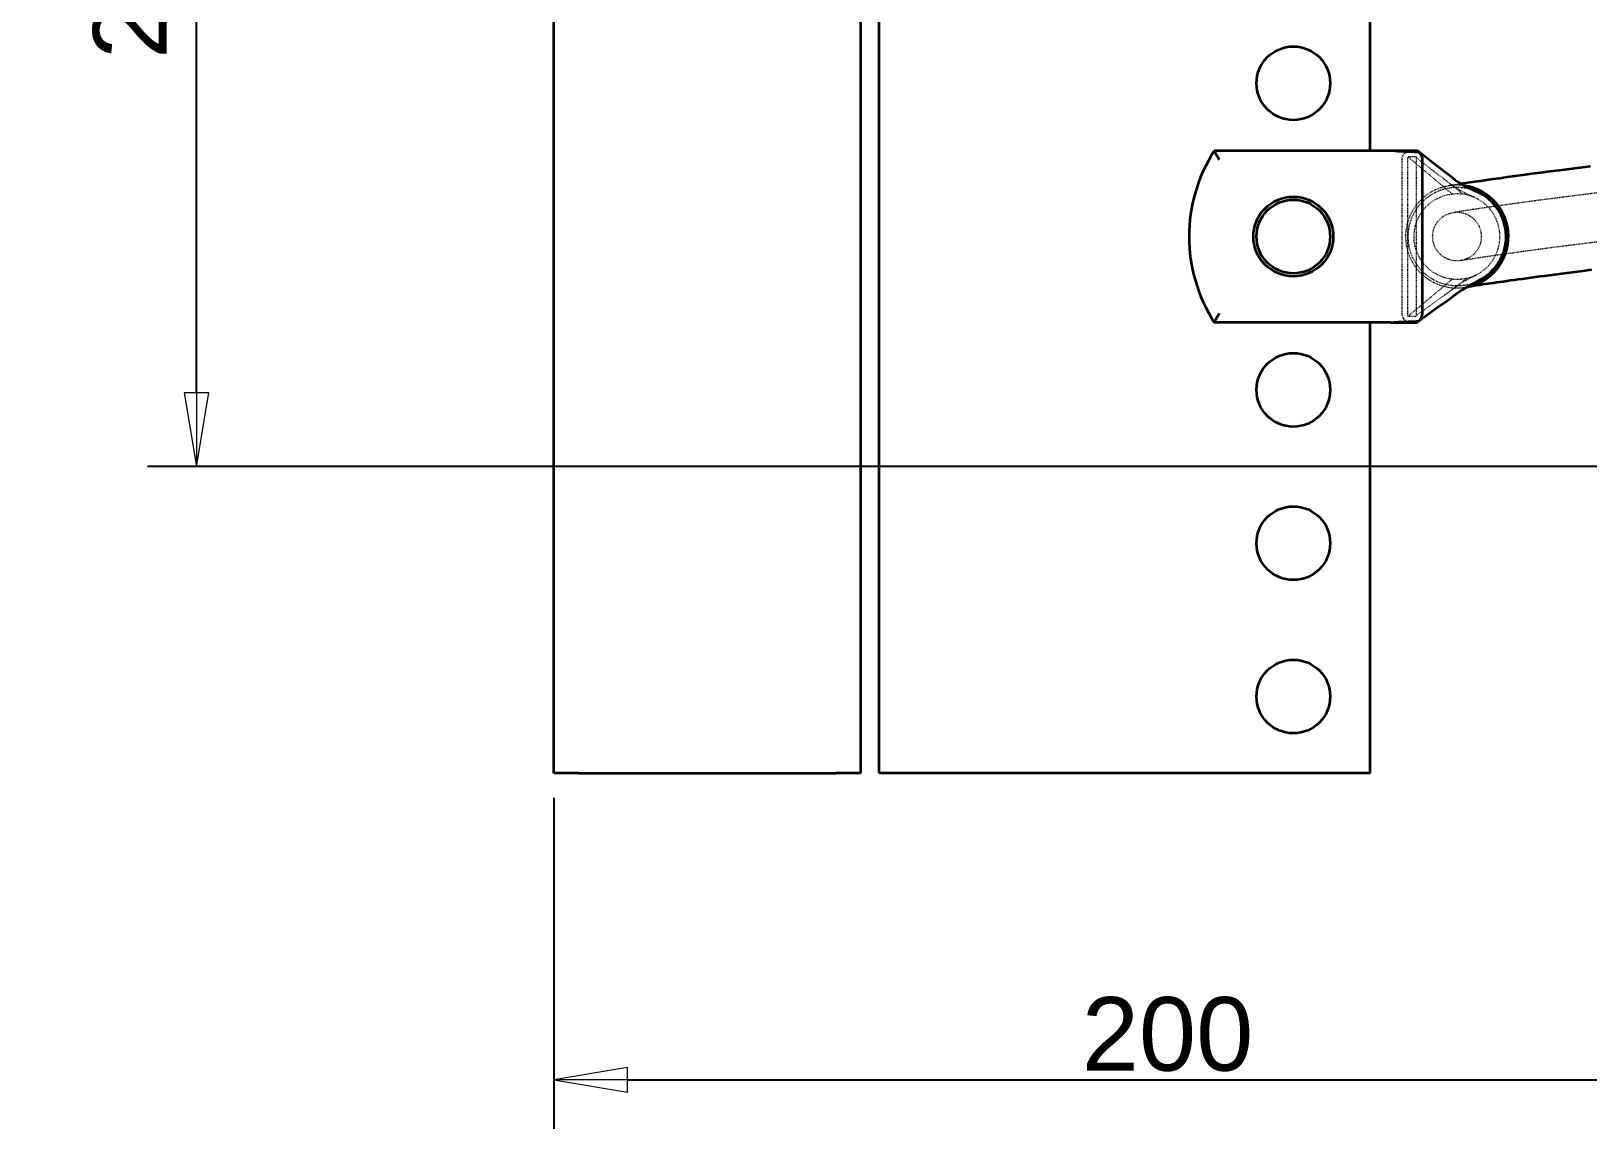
# Model space of a CAD drawing. Header units: millimetres. Extents: x -116965 to 323937, y 291661 to 566926.
# Drawn here: x -19892.5 to -19638.8, y 314997.2 to 315176.2 of the extents above; entities that cross this region are included whole.
import ezdxf

# ---------------------------------------------------------------- set-up
doc = ezdxf.new("R2010")
doc.units = ezdxf.units.MM
doc.header["$PDMODE"] = 35
doc.linetypes.add('DASHED', pattern=[0.75, 0.5, -0.25])
doc.layers.get('0').update_dxf_attribs({"lineweight": 18})
for name, color, linetype, lineweight in [('Dimensions(Schneider)', 7, 'Continuous', 18), ('Hidden Edges(Schneider)', 7, 'DASHED', 18), ('Visible Edges(Schneider)', 7, 'Continuous', 35)]:
    doc.layers.add(name, color=color, linetype=linetype, lineweight=lineweight)
doc.styles.add('schneder_1', font='micross.ttf')
doc.dimstyles.new('estilo_Schneider', dxfattribs={"dimscale": 4, "dimtxt": 3, "dimasz": 3, "dimexe": 2, "dimexo": 1, "dimgap": 0.3, "dimtad": 1, "dimtoh": 1, "dimrnd": 1e-08, "dimzin": 12, "dimtxsty": 'schneder_1', "dimblk": 'Filled-1', "dimcen": 0.09, "dimdle": 10, "dimclrd": 7, "dimclre": 7, "dimclrt": 7, "dimadec": 1, "dimazin": 3, "dimtfac": 0.5, "dimtdec": 3, "dimtmove": 0, "dimatfit": 3, "dimldrblk": 'Filled-1', "dimfxl": 1, "dimtolj": 1, "dimlwd": 25, "dimlwe": 25, "dimarcsym": 0})

# ---------------------------------------------------------------- blocks, each defined once
blk = doc.blocks.new('Filled-1')
at = {"color": 0}
for p, q in [((0, 0), (-1, 0.167)), ((-1, 0.167), (-1, -0.167)), ((-1, 0), (0, 0)), ((-1, -0.167), (0, 0))]:
    blk.add_line(p, q, dxfattribs=at)
at = {"color": 0, "flags": 128}
blk.add_lwpolyline([(-1, -0.167), (0, 0), (-1, 0.167), (-1, -0.167)], dxfattribs=at)
at = {"color": 0}
blk.add_solid([(-1, -0.167), (0, 0), (-1, 0.167), (-1, -0.167)], dxfattribs=at)
blk = doc.blocks.new('*D1984')
at = {"layer": 'Defpoints', "color": 0, "linetype": 'Continuous', "lineweight": -3, "transparency": 16777216}
for p in [(-19865.55, 315305.18), (-19602.8, 315305.18), (-19599.8, 315105.18)]:
    blk.add_point(p, dxfattribs=at)
at = {"layer": 'Dimensions(Schneider)', "color": 7, "linetype": 'Continuous', "lineweight": 25, "transparency": 16777216}
for p, q in [((-19606.8, 315305.18), (-19873.55, 315305.18)), ((-19865.55, 315117.18), (-19865.55, 315293.18)), ((-19603.8, 315105.18), (-19873.55, 315105.18))]:
    blk.add_line(p, q, dxfattribs=at)
at = {"layer": 'Dimensions(Schneider)', "color": 7, "linetype": 'Continuous', "lineweight": 25, "transparency": 16777216, "xscale": 12, "yscale": 12, "zscale": 12}
for p, rotation in [((-19865.55, 315305.18), 90), ((-19865.55, 315105.18), 270)]:
    blk.add_blockref('Filled-1', p, dxfattribs=dict(at, rotation=rotation))
at = {"layer": 'Dimensions(Schneider)', "color": 7, "linetype": 'Continuous', "lineweight": 25, "transparency": 16777216, "insert": (-19874.61, 315205.18), "char_height": 12, "attachment_point": 5, "rotation": 90, "style": 'schneder_1'}
blk.add_mtext('\\A1;200 (4M)', dxfattribs=at)
blk = doc.blocks.new('*D1985')
at = {"layer": 'Defpoints', "color": 0, "linetype": 'Continuous', "lineweight": -3, "transparency": 16777216}
for p in [(-19807.3, 315055.18), (-19607.3, 315055.18), (-19607.3, 315005.18)]:
    blk.add_point(p, dxfattribs=at)
at = {"layer": 'Dimensions(Schneider)', "color": 7, "linetype": 'Continuous', "lineweight": 25, "transparency": 16777216}
for p, q in [((-19807.3, 315051.18), (-19807.3, 314997.18)), ((-19607.3, 315051.18), (-19607.3, 314997.18)), ((-19795.3, 315005.18), (-19619.3, 315005.18))]:
    blk.add_line(p, q, dxfattribs=at)
at = {"layer": 'Dimensions(Schneider)', "color": 7, "linetype": 'Continuous', "lineweight": 25, "transparency": 16777216, "xscale": 12, "yscale": 12, "zscale": 12, "rotation": 180}
blk.add_blockref('Filled-1', (-19807.3, 315005.18), dxfattribs=at)
at = {"layer": 'Dimensions(Schneider)', "color": 7, "linetype": 'Continuous', "lineweight": 25, "transparency": 16777216, "xscale": 12, "yscale": 12, "zscale": 12}
blk.add_blockref('Filled-1', (-19607.3, 315005.18), dxfattribs=at)
at = {"layer": 'Dimensions(Schneider)', "color": 7, "linetype": 'Continuous', "lineweight": 25, "transparency": 16777216, "insert": (-19707.3, 315012.58), "char_height": 12, "attachment_point": 5, "style": 'schneder_1'}
blk.add_mtext('\\A1;200', dxfattribs=at)

msp = doc.modelspace()

# ---------------------------------------------------------------- linework, layer by layer
at = {"layer": 'Hidden Edges(Schneider)', "ltscale": 0.131234}
msp.add_line((-19669.130311, 315155.175478), (-19669.130311, 315130.175478), dxfattribs=at)
at = {"layer": 'Hidden Edges(Schneider)', "ltscale": 0.136498}
for p, q in [((-19668.130312, 315129.675478), (-19668.130312, 315155.675478)), ((-19666.730311, 315129.675478), (-19666.730311, 315155.675478))]:
    msp.add_line(p, q, dxfattribs=at)
at = {"layer": 'Hidden Edges(Schneider)', "ltscale": 0.005687}
for p, q in [((-19666.730311, 315155.675478), (-19668.130311, 315155.675478)), ((-19668.130311, 315129.675478), (-19666.730311, 315129.675478))]:
    msp.add_line(p, q, dxfattribs=at)
at = {"layer": 'Hidden Edges(Schneider)', "ltscale": 0.079252, "flags": 128}
msp.add_lwpolyline([(-19668.115968, 315155.675478), (-19667.731585, 315155.357211), (-19667.345197, 315155.03592), (-19666.960736, 315154.714885), (-19666.582047, 315154.397402), (-19666.212892, 315154.086778), (-19665.85697, 315153.786337), (-19665.517934, 315153.49942), (-19665.199432, 315153.229372), (-19664.905131, 315152.979553), (-19664.638331, 315152.752962), (-19664.381831, 315152.535131), (-19664.124883, 315152.317045), (-19663.867231, 315152.098613), (-19663.608618, 315151.87973), (-19663.348788, 315151.660306), (-19663.087486, 315151.440244), (-19662.82451, 315151.219482), (-19662.562035, 315150.999939), (-19662.300778, 315150.782275), (-19662.039891, 315150.565829), (-19661.778532, 315150.349934), (-19661.515855, 315150.133924), (-19661.251012, 315149.91713), (-19660.983153, 315149.69888)], dxfattribs=at)
at = {"layer": 'Hidden Edges(Schneider)', "ltscale": 0.078553, "flags": 128}
msp.add_lwpolyline([(-19666.730311, 315155.540428), (-19666.310001, 315155.205076), (-19665.909157, 315154.887378), (-19665.526475, 315154.586), (-19665.160637, 315154.299605), (-19664.810311, 315154.026861), (-19664.474146, 315153.766436), (-19664.150777, 315153.517003), (-19663.838822, 315153.277233), (-19663.536886, 315153.045802), (-19663.243567, 315152.821386), (-19662.957457, 315152.602658), (-19662.677153, 315152.388294), (-19662.401265, 315152.176964), (-19662.128418, 315151.967335), (-19661.857268, 315151.758065), (-19661.586496, 315151.547816), (-19661.314813, 315151.335237), (-19661.040954, 315151.118977), (-19660.763662, 315150.897684), (-19660.481679, 315150.670001), (-19660.193735, 315150.434577), (-19659.898542, 315150.190048), (-19659.594796, 315149.93505), (-19659.281194, 315149.668209)], dxfattribs=at)
at = {"layer": 'Hidden Edges(Schneider)', "ltscale": 0.143518, "flags": 128}
msp.add_lwpolyline([(-19567.955296, 315154.644243), (-19569.94201, 315154.638368), (-19571.93908, 315154.621011), (-19573.945191, 315154.592592), (-19575.959065, 315154.553415), (-19577.979405, 315154.503938), (-19580.004895, 315154.444467), (-19582.034238, 315154.375459), (-19584.066117, 315154.297182), (-19586.099198, 315154.21013), (-19588.132165, 315154.114572), (-19590.163739, 315154.010927), (-19592.192567, 315153.899576), (-19594.217332, 315153.780862), (-19596.236699, 315153.655168), (-19598.249333, 315153.522874), (-19600.253938, 315153.384325), (-19602.249158, 315153.2399), (-19604.233678, 315153.090021), (-19606.206162, 315152.934953), (-19608.165257, 315152.775156), (-19610.109647, 315152.610933), (-19612.037976, 315152.442705), (-19613.94893, 315152.270815), (-19615.841172, 315152.095605), (-19617.71333, 315151.917497), (-19619.564107, 315151.736795), (-19621.392129, 315151.553918), (-19623.19607, 315151.369211), (-19624.974578, 315151.183054), (-19626.726334, 315150.99579), (-19628.449967, 315150.807802), (-19630.14416, 315150.61947), (-19631.807549, 315150.431139), (-19633.4388, 315150.243188), (-19635.036567, 315150.055963), (-19636.599505, 315149.869844), (-19638.126262, 315149.685213), (-19639.61551, 315149.502412), (-19641.065877, 315149.321825), (-19642.476046, 315149.143793), (-19643.844645, 315148.968736), (-19645.170348, 315148.79696), (-19646.451791, 315148.628847), (-19647.687638, 315148.464777), (-19648.876536, 315148.305132), (-19650.01714, 315148.150217), (-19651.108096, 315148.000452), (-19652.148068, 315147.856218), (-19653.135703, 315147.717821), (-19654.069646, 315147.58568), (-19654.948552, 315147.4601), (-19655.771077, 315147.341539), (-19656.535867, 315147.230264), (-19657.241576, 315147.126733), (-19657.886851, 315147.031252), (-19658.470347, 315146.944162), (-19658.99071, 315146.865923), (-19659.446595, 315146.796838), (-19659.836657, 315146.737253), (-19660.159638, 315146.687585), (-19660.415013, 315146.647989), (-19660.600646, 315146.619035), (-19660.713923, 315146.601259), (-19660.752261, 315146.595193)], dxfattribs=at)
at = {"layer": 'Hidden Edges(Schneider)', "ltscale": 0.107271, "flags": 128}
msp.add_lwpolyline([(-19660.90221, 315135.718167), (-19661.740872, 315135.863278), (-19662.554915, 315136.108798), (-19663.335095, 315136.452186), (-19664.066997, 315136.887345), (-19664.739597, 315137.407227), (-19665.345359, 315138.00608), (-19665.874034, 315138.674275), (-19666.316715, 315139.400057), (-19666.668576, 315140.175259), (-19666.924056, 315140.988755), (-19667.078452, 315141.824989), (-19667.130311, 315142.674329), (-19667.078483, 315143.525722), (-19666.924048, 315144.362227), (-19666.669335, 315145.173712), (-19666.317007, 315145.950351), (-19665.873948, 315146.676803), (-19665.346517, 315147.343581), (-19664.740467, 315147.942969), (-19664.066915, 315148.463666), (-19663.336318, 315148.898137), (-19662.556782, 315149.241469), (-19661.740623, 315149.487739), (-19660.901843, 315149.632828)], dxfattribs=at)
at = {"layer": 'Hidden Edges(Schneider)', "ltscale": 0.029935, "flags": 128}
msp.add_lwpolyline([(-19661.537286, 315151.509442), (-19661.044264, 315151.140652), (-19660.540585, 315150.793967), (-19660.027321, 315150.468025), (-19659.505549, 315150.161459), (-19658.440771, 315149.601016), (-19657.354843, 315149.101734)], dxfattribs=at)
at = {"layer": 'Hidden Edges(Schneider)', "ltscale": 0.060975, "flags": 128}
msp.add_lwpolyline([(-19659.413302, 315151.265298), (-19659.876378, 315151.195375), (-19660.282815, 315151.133539), (-19660.63103, 315151.080209), (-19660.919469, 315151.03573), (-19661.146539, 315151.00052), (-19661.310675, 315150.974886), (-19661.410315, 315150.959207), (-19661.443875, 315150.953905)], dxfattribs=at)
at = {"layer": 'Hidden Edges(Schneider)', "ltscale": 0.00687, "flags": 128}
msp.add_lwpolyline([(-19660.901843, 315149.632828), (-19660.832087, 315149.640212), (-19660.762265, 315149.646892), (-19660.692384, 315149.652874), (-19660.622448, 315149.658155), (-19660.552463, 315149.662738), (-19660.482433, 315149.666614), (-19660.412366, 315149.669793), (-19660.342264, 315149.672267), (-19660.272135, 315149.674041), (-19660.201983, 315149.675112), (-19660.131813, 315149.675479), (-19660.061632, 315149.67514), (-19659.991443, 315149.674101), (-19659.921253, 315149.672356), (-19659.851066, 315149.669907), (-19659.780889, 315149.66675), (-19659.710726, 315149.662893), (-19659.640582, 315149.658327), (-19659.570463, 315149.653053), (-19659.500375, 315149.647076), (-19659.430322, 315149.640391), (-19659.36031, 315149.633), (-19659.290344, 315149.624898), (-19659.22043, 315149.616091)], dxfattribs=at)
at = {"layer": 'Hidden Edges(Schneider)', "ltscale": 0.007948, "flags": 128}
msp.add_lwpolyline([(-19657.354843, 315149.101734), (-19657.429373, 315149.133413), (-19657.504261, 315149.164226), (-19657.579502, 315149.194171), (-19657.655087, 315149.223246), (-19657.730996, 315149.251439), (-19657.8072, 315149.278746), (-19657.883691, 315149.30516), (-19657.960462, 315149.330683), (-19658.037504, 315149.355309), (-19658.11481, 315149.379041), (-19658.192372, 315149.401872), (-19658.270182, 315149.423804), (-19658.348233, 315149.444835), (-19658.426516, 315149.46496), (-19658.505025, 315149.484181), (-19658.58375, 315149.502494), (-19658.662685, 315149.519896), (-19658.741821, 315149.536388), (-19658.821151, 315149.551966), (-19658.900667, 315149.566629), (-19658.98036, 315149.580376), (-19659.060224, 315149.593203), (-19659.14025, 315149.605107), (-19659.22043, 315149.616091)], dxfattribs=at)
at = {"layer": 'Hidden Edges(Schneider)', "ltscale": 0.065899, "flags": 128}
msp.add_lwpolyline([(-19657.054451, 315136.387467), (-19656.472266, 315136.707337), (-19655.922935, 315137.081017), (-19655.411154, 315137.505414), (-19654.941952, 315137.976443), (-19654.519257, 315138.490257), (-19654.148056, 315139.040561), (-19653.830798, 315139.623245), (-19653.569728, 315140.234424), (-19653.367421, 315140.869013), (-19653.226606, 315141.518387), (-19653.148037, 315142.177637), (-19653.132299, 315142.842266), (-19653.179855, 315143.506837), (-19653.290022, 315144.16223), (-19653.461594, 315144.803435), (-19653.693372, 315145.426079), (-19653.983883, 315146.025315), (-19654.329204, 315146.593021), (-19654.726201, 315147.124702), (-19655.172165, 315147.616812), (-19655.663477, 315148.06504), (-19656.193696, 315148.463662), (-19656.758747, 315148.810015), (-19657.354843, 315149.101734)], dxfattribs=at)
at = {"layer": 'Hidden Edges(Schneider)', "ltscale": 0.14247, "flags": 128}
msp.add_lwpolyline([(-19567.955296, 315146.706735), (-19569.895509, 315146.701013), (-19571.848042, 315146.684038), (-19573.811505, 315146.65619), (-19575.784467, 315146.617853), (-19577.765534, 315146.56933), (-19579.753278, 315146.510965), (-19581.746342, 315146.443178), (-19583.743317, 315146.366273), (-19585.74281, 315146.280595), (-19587.743447, 315146.186601), (-19589.743836, 315146.08452), (-19591.742585, 315145.974809), (-19593.738301, 315145.857812), (-19595.729649, 315145.733873), (-19597.715218, 315145.603372), (-19599.693654, 315145.466615), (-19601.663564, 315145.32406), (-19603.623593, 315145.175974), (-19605.572331, 315145.022813), (-19607.508462, 315144.864885), (-19609.430592, 315144.702531), (-19611.337331, 315144.536172), (-19613.227341, 315144.366151), (-19615.099252, 315144.19285), (-19616.951688, 315144.016611), (-19618.783295, 315143.837778), (-19620.592702, 315143.65677), (-19622.378552, 315143.473932), (-19624.139474, 315143.289606), (-19625.874112, 315143.104173), (-19627.581094, 315142.918016), (-19629.259064, 315142.731477), (-19630.90667, 315142.544939), (-19632.522538, 315142.358743), (-19634.105323, 315142.173273), (-19635.653651, 315141.988908), (-19637.166169, 315141.805994), (-19638.641522, 315141.62491), (-19640.078337, 315141.446001), (-19641.47528, 315141.269647), (-19642.830975, 315141.096231), (-19644.144061, 315140.926057), (-19645.413192, 315140.759584), (-19646.637013, 315140.597116), (-19647.814153, 315140.439035), (-19648.943265, 315140.285684), (-19650.022986, 315140.137483), (-19651.051972, 315139.994737), (-19652.028849, 315139.857866), (-19652.952273, 315139.727213), (-19653.820889, 315139.60312), (-19654.633344, 315139.486009), (-19655.388263, 315139.376184), (-19656.084311, 315139.274026), (-19656.720126, 315139.179956), (-19657.294352, 315139.094278), (-19657.805627, 315139.017374), (-19658.252614, 315138.949625), (-19658.633941, 315138.891412), (-19658.948109, 315138.84308), (-19659.192984, 315138.805124), (-19659.368089, 315138.777811), (-19659.473269, 315138.761293), (-19659.508355, 315138.755762)], dxfattribs=at)
at = {"layer": 'Hidden Edges(Schneider)', "ltscale": 0.025383, "flags": 128}
msp.add_lwpolyline([(-19657.054451, 315136.387467), (-19657.978773, 315135.914366), (-19658.888488, 315135.401263), (-19659.779209, 315134.842454), (-19660.646548, 315134.232231)], dxfattribs=at)
at = {"layer": 'Hidden Edges(Schneider)', "ltscale": 0.00646, "flags": 128}
msp.add_lwpolyline([(-19658.541675, 315135.858129), (-19658.477539, 315135.873394), (-19658.41356, 315135.889259), (-19658.349744, 315135.905723), (-19658.286094, 315135.922785), (-19658.222614, 315135.940443), (-19658.15931, 315135.958697), (-19658.096184, 315135.977543), (-19658.033241, 315135.996982), (-19657.970485, 315136.017013), (-19657.907921, 315136.037633), (-19657.845553, 315136.058841), (-19657.783384, 315136.080636), (-19657.721419, 315136.103017), (-19657.659663, 315136.125982), (-19657.598118, 315136.14953), (-19657.53679, 315136.173659), (-19657.475682, 315136.198369), (-19657.414799, 315136.223656), (-19657.354145, 315136.249522), (-19657.293724, 315136.275964), (-19657.233539, 315136.302981), (-19657.173596, 315136.330571), (-19657.113898, 315136.358734), (-19657.054451, 315136.387467)], dxfattribs=at)
at = {"layer": 'Hidden Edges(Schneider)', "ltscale": 0.079251, "flags": 128}
msp.add_lwpolyline([(-19660.983153, 315135.652075), (-19661.261334, 315135.424322), (-19661.531272, 315135.202396), (-19661.794359, 315134.985221), (-19662.051983, 315134.771718), (-19662.305521, 315134.560808), (-19662.556339, 315134.351416), (-19662.805798, 315134.142465), (-19663.055253, 315133.932885), (-19663.306054, 315133.721602), (-19663.559553, 315133.507548), (-19663.817103, 315133.289656), (-19664.080063, 315133.066862), (-19664.349804, 315132.838103), (-19664.62771, 315132.602322), (-19664.918399, 315132.355734), (-19665.227497, 315132.09373), (-19665.553055, 315131.818164), (-19665.892984, 315131.53103), (-19666.245201, 315131.234306), (-19666.60761, 315130.929966), (-19666.978084, 315130.619967), (-19667.354447, 315130.306261), (-19667.734471, 315129.990787), (-19668.115866, 315129.675478)], dxfattribs=at)
at = {"layer": 'Hidden Edges(Schneider)', "ltscale": 0.079925, "flags": 128}
msp.add_lwpolyline([(-19666.730311, 315129.818419), (-19666.263095, 315130.15901), (-19665.816122, 315130.483818), (-19665.388175, 315130.793923), (-19664.97803, 315131.090405), (-19664.584456, 315131.374341), (-19664.206214, 315131.646805), (-19663.842059, 315131.908867), (-19663.490735, 315132.161599), (-19663.150985, 315132.40607), (-19662.821547, 315132.643349), (-19662.50116, 315132.874505), (-19662.188568, 315133.100609), (-19661.882522, 315133.322733), (-19661.581782, 315133.541952), (-19661.285123, 315133.75934), (-19660.991333, 315133.975975), (-19660.699213, 315134.192935), (-19660.407569, 315134.411299), (-19660.115208, 315134.632145), (-19659.820932, 315134.856552), (-19659.523526, 315135.085599), (-19659.221761, 315135.320369), (-19658.914391, 315135.561947), (-19658.600164, 315135.811421)], dxfattribs=at)
at = {"layer": 'Hidden Edges(Schneider)', "ltscale": 0.00339, "flags": 128}
msp.add_lwpolyline([(-19660.059799, 315135.675833), (-19660.094979, 315135.675567), (-19660.130156, 315135.675478), (-19660.165331, 315135.675566), (-19660.200502, 315135.67583), (-19660.23567, 315135.676271), (-19660.270833, 315135.676888), (-19660.30599, 315135.677683), (-19660.341142, 315135.678654), (-19660.376287, 315135.679801), (-19660.411425, 315135.681125), (-19660.446554, 315135.682625), (-19660.481675, 315135.684302), (-19660.516787, 315135.686155), (-19660.551889, 315135.688184), (-19660.58698, 315135.69039), (-19660.622059, 315135.692772), (-19660.657127, 315135.69533), (-19660.692182, 315135.698064), (-19660.727224, 315135.700974), (-19660.762252, 315135.704061), (-19660.797265, 315135.707323), (-19660.832263, 315135.710762), (-19660.867244, 315135.714376), (-19660.90221, 315135.718167)], dxfattribs=at)
at = {"layer": 'Hidden Edges(Schneider)', "ltscale": 0.006235, "flags": 128}
msp.add_lwpolyline([(-19658.541675, 315135.858129), (-19658.603846, 315135.84394), (-19658.666159, 315135.830315), (-19658.72861, 315135.817254), (-19658.791195, 315135.804759), (-19658.853911, 315135.792832), (-19658.916754, 315135.781475), (-19658.97972, 315135.770686), (-19659.042806, 315135.76047), (-19659.106007, 315135.750826), (-19659.16932, 315135.741756), (-19659.232721, 315135.733264), (-19659.296169, 315135.725355), (-19659.35966, 315135.718028), (-19659.423192, 315135.711285), (-19659.486758, 315135.705123), (-19659.550356, 315135.699544), (-19659.613982, 315135.694546), (-19659.677631, 315135.69013), (-19659.7413, 315135.686295), (-19659.804985, 315135.683042), (-19659.868681, 315135.680368), (-19659.932385, 315135.678276), (-19659.996092, 315135.676765), (-19660.059799, 315135.675833)], dxfattribs=at)
at = {"layer": 'Hidden Edges(Schneider)', "ltscale": 0.022431, "flags": 128}
msp.add_lwpolyline([(-19658.548301, 315134.439127), (-19658.665335, 315134.420854), (-19658.749268, 315134.407693), (-19658.799832, 315134.399721), (-19658.81675, 315134.39705)], dxfattribs=at)
at = {"layer": 'Hidden Edges(Schneider)', "ltscale": 0.1309}
msp.add_circle((-19660.130311, 315142.675478), 3.96875, dxfattribs=at)
at = {"layer": 'Hidden Edges(Schneider)', "ltscale": 0.009639}
for centre, start, end in [((-19667.630311, 315155.175478), 90, 180), ((-19667.630311, 315130.175478), 180, 270)]:
    msp.add_arc(centre, 1.5, start, end, dxfattribs=at)
at = {"layer": 'Hidden Edges(Schneider)', "ltscale": 0.153154}
msp.add_arc((-19660.130311, 315142.675478), 8.382, 81.52976675, 280.96335497, dxfattribs=at)
at = {"layer": 'Hidden Edges(Schneider)', "ltscale": 0.121781}
msp.add_arc((-19660.130311, 315142.675478), 8, 96.92344891, 263.07655109, dxfattribs=at)
at = {"layer": 'Hidden Edges(Schneider)', "ltscale": 0.007891}
msp.add_arc((-19660.130311, 315142.675478), 8, 83.07655109, 96.92344891, dxfattribs=at)
at = {"layer": 'Hidden Edges(Schneider)', "ltscale": 0.009386}
msp.add_arc((-19660.130311, 315142.675478), 8, 66.64072324, 83.07655109, dxfattribs=at)
at = {"layer": 'Hidden Edges(Schneider)', "ltscale": 0.003896}
msp.add_arc((-19660.130311, 315142.675478), 8, 263.07655109, 270, dxfattribs=at)
at = {"layer": 'Hidden Edges(Schneider)', "ltscale": 0.007153}
msp.add_arc((-19660.130311, 315142.675478), 8, 270, 282.56699695, dxfattribs=at)
at = {"layer": 'Hidden Edges(Schneider)', "ltscale": 0.007691}
msp.add_arc((-19660.130311, 315142.675478), 8, 282.56699695, 296.06615257, dxfattribs=at)
at = {"layer": 'Visible Edges(Schneider)'}
for p, q in [((-19807.298825, 315055.175478), (-19807.298825, 315405.175478)), ((-19757.298825, 315055.175478), (-19757.298825, 315405.175478)), ((-19754.298825, 315055.175478), (-19754.298825, 315405.175478)), ((-19674.298825, 315156.675478), (-19674.298825, 315405.175478)), ((-19671.234176, 315156.675478), (-19699.68935, 315156.675478)), ((-19669.630304, 315156.675477), (-19671.234176, 315156.675477)), ((-19669.630311, 315156.546974), (-19669.630311, 315156.675477)), ((-19666.556866, 315156.675477), (-19669.630311, 315156.675477)), ((-19666.546472, 315156.675477), (-19666.556862, 315156.675477)), ((-19665.730311, 315130.175478), (-19665.730311, 315155.175478)), ((-19669.630311, 315128.675478), (-19669.630311, 315128.760329)), ((-19670.886731, 315128.675478), (-19699.68935, 315128.675478)), ((-19674.298825, 315055.175478), (-19674.298825, 315128.675478)), ((-19670.886731, 315128.675478), (-19669.630308, 315128.675478)), ((-19669.630311, 315128.675478), (-19666.619515, 315128.675478)), ((-19666.619533, 315128.675478), (-19666.599109, 315128.675478)), ((-19803.298825, 315055.175478), (-19807.298825, 315055.175478)), ((-19803.298825, 315055.175478), (-19761.298825, 315055.175478)), ((-19757.298825, 315055.175478), (-19761.298825, 315055.175478)), ((-19674.298825, 315055.175478), (-19754.298825, 315055.175478))]:
    msp.add_line(p, q, dxfattribs=at)
at = {"layer": 'Visible Edges(Schneider)', "flags": 128}
for points in [[(-19698.854116, 315155.175478), (-19698.90633, 315155.267532), (-19698.958291, 315155.359366), (-19699.009851, 315155.450718), (-19699.060866, 315155.54132), (-19699.111172, 315155.630882), (-19699.160601, 315155.719087), (-19699.208995, 315155.805647), (-19699.256205, 315155.890272), (-19699.302007, 315155.972562), (-19699.346193, 315156.052108), (-19699.388586, 315156.128588), (-19699.429025, 315156.201672), (-19699.467334, 315156.271038), (-19699.503342, 315156.336353), (-19699.536747, 315156.39704), (-19699.567298, 315156.452625), (-19699.59484, 315156.502802), (-19699.619214, 315156.547263), (-19699.640261, 315156.585698), (-19699.657752, 315156.61766), (-19699.671473, 315156.642754), (-19699.68136, 315156.660845), (-19699.687342, 315156.671798), (-19699.689349, 315156.675477)], [(-19669.630241, 315156.547081), (-19669.695638, 315156.557078), (-19669.761393, 315156.566663), (-19669.827434, 315156.575835), (-19669.893687, 315156.584594), (-19669.960079, 315156.592946), (-19670.026537, 315156.600892), (-19670.092986, 315156.608436), (-19670.159356, 315156.615577), (-19670.225571, 315156.622317), (-19670.291559, 315156.628661), (-19670.357352, 315156.634617), (-19670.423613, 315156.640232), (-19670.490397, 315156.645503), (-19670.557615, 315156.650407), (-19670.625178, 315156.65493), (-19670.692998, 315156.659052), (-19670.760986, 315156.662755), (-19670.829054, 315156.666024), (-19670.897113, 315156.668837), (-19670.965074, 315156.671181), (-19671.03285, 315156.673033), (-19671.100351, 315156.67438), (-19671.167489, 315156.6752), (-19671.234176, 315156.675477)], [(-19666.330874, 315156.375899), (-19666.338441, 315156.389632), (-19666.346182, 315156.40327), (-19666.354095, 315156.416807), (-19666.362178, 315156.430242), (-19666.370429, 315156.443577), (-19666.378847, 315156.456807), (-19666.387429, 315156.469934), (-19666.396175, 315156.482952), (-19666.405082, 315156.495862), (-19666.414148, 315156.508663), (-19666.423373, 315156.521351), (-19666.432753, 315156.533928), (-19666.442289, 315156.54639), (-19666.451976, 315156.558738), (-19666.461815, 315156.570966), (-19666.471802, 315156.583075), (-19666.481938, 315156.595063), (-19666.492219, 315156.606929), (-19666.502643, 315156.618674), (-19666.513211, 315156.630289), (-19666.523918, 315156.641781), (-19666.534764, 315156.653144), (-19666.545748, 315156.664376), (-19666.556866, 315156.675477)], [(-19660.922078, 315152.297807), (-19663.78151, 315154.49502), (-19665.177806, 315155.584099), (-19666.546475, 315156.675477)], [(-19666.330874, 315156.375899), (-19666.350815, 315156.385496), (-19666.384356, 315156.394806), (-19666.431071, 315156.403844), (-19666.490534, 315156.412618), (-19666.56232, 315156.421134), (-19666.646005, 315156.429405), (-19666.741161, 315156.437437), (-19666.847364, 315156.445241), (-19666.964188, 315156.452825), (-19667.091207, 315156.460199), (-19667.227996, 315156.467373), (-19667.37413, 315156.474354), (-19667.529183, 315156.481154), (-19667.692737, 315156.487782), (-19667.864301, 315156.494265), (-19668.043066, 315156.500616), (-19668.228182, 315156.506834), (-19668.418796, 315156.512923), (-19668.614059, 315156.518891), (-19668.813119, 315156.524734), (-19669.015125, 315156.530464), (-19669.219226, 315156.536076), (-19669.424572, 315156.541579), (-19669.630311, 315156.546974)], [(-19638.343242, 315154.104616), (-19640.087083, 315153.890955), (-19641.778348, 315153.680269), (-19643.414958, 315153.473131), (-19644.994796, 315153.270113), (-19646.515773, 315153.071748), (-19647.975791, 315152.878687), (-19649.372742, 315152.691423), (-19650.70453, 315152.510568), (-19651.969045, 315152.336694), (-19653.164189, 315152.170374), (-19654.287865, 315152.01214), (-19655.337966, 315151.862642), (-19656.312373, 315151.722414), (-19656.770537, 315151.655962), (-19657.208999, 315151.592027), (-19657.62748, 315151.530725), (-19658.025716, 315151.472055), (-19658.403466, 315151.41617), (-19658.760741, 315151.363031), (-19659.097483, 315151.312715), (-19659.413302, 315151.265298)], [(-19660.922078, 315152.297807), (-19660.458569, 315151.951215), (-19659.983884, 315151.624768), (-19659.005077, 315151.027353), (-19657.993838, 315150.495655), (-19656.958348, 315150.019772)], [(-19638.21522, 315137.23076), (-19640.041468, 315137.002641), (-19641.801274, 315136.778986), (-19643.491729, 315136.560518), (-19644.310048, 315136.453477), (-19645.109942, 315136.348039), (-19645.891059, 315136.244279), (-19646.653025, 315136.142313), (-19647.39548, 315136.042253), (-19648.118069, 315135.944139), (-19648.820422, 315135.848123), (-19649.502194, 315135.754282), (-19650.162995, 315135.662691), (-19650.802491, 315135.573503), (-19651.42031, 315135.486757), (-19652.016089, 315135.402605), (-19652.589467, 315135.321085), (-19653.14008, 315135.242349), (-19653.667577, 315135.166475), (-19654.171593, 315135.093538), (-19654.651759, 315135.023653), (-19655.10772, 315134.956934), (-19655.539124, 315134.893457), (-19655.945447, 315134.833337), (-19656.325906, 315134.776765), (-19656.680243, 315134.723779), (-19657.008241, 315134.674532), (-19657.309678, 315134.628984), (-19657.584327, 315134.587328), (-19657.831986, 315134.549562), (-19658.052438, 315134.515802), (-19658.245452, 315134.486086), (-19658.410809, 315134.460489), (-19658.548301, 315134.439127)], [(-19656.615043, 315135.489179), (-19657.502137, 315135.035235), (-19658.372887, 315134.544377), (-19659.223013, 315134.011367), (-19660.048237, 315133.430968)], [(-19660.048237, 315133.430968), (-19661.701664, 315132.218534), (-19663.353384, 315131.028514), (-19664.986779, 315129.849936), (-19666.599066, 315128.675478)], [(-19699.689349, 315128.675478), (-19699.687342, 315128.679158), (-19699.68136, 315128.690111), (-19699.671473, 315128.708201), (-19699.657752, 315128.733295), (-19699.640261, 315128.765257), (-19699.619214, 315128.803693), (-19699.59484, 315128.848153), (-19699.567298, 315128.898331), (-19699.536747, 315128.953916), (-19699.503342, 315129.014602), (-19699.467334, 315129.079917), (-19699.429025, 315129.149282), (-19699.388586, 315129.222367), (-19699.346193, 315129.298846), (-19699.302007, 315129.378394), (-19699.256205, 315129.460684), (-19699.208995, 315129.545308), (-19699.160601, 315129.631869), (-19699.111172, 315129.720074), (-19699.060866, 315129.809635), (-19699.009851, 315129.900238), (-19698.958291, 315129.991589), (-19698.90633, 315130.083424), (-19698.854116, 315130.175478)], [(-19670.886731, 315128.675478), (-19670.832641, 315128.675663), (-19670.778701, 315128.676207), (-19670.724985, 315128.677093), (-19670.67157, 315128.678305), (-19670.618532, 315128.679825), (-19670.56569, 315128.681641), (-19670.512752, 315128.683754), (-19670.45975, 315128.686157), (-19670.406718, 315128.688846), (-19670.353688, 315128.691815), (-19670.300694, 315128.69506), (-19670.247769, 315128.698577), (-19670.194947, 315128.702358), (-19670.14226, 315128.706401), (-19670.089743, 315128.7107), (-19670.037428, 315128.71525), (-19669.985348, 315128.720046), (-19669.933538, 315128.725083), (-19669.882031, 315128.730356), (-19669.830858, 315128.73586), (-19669.780055, 315128.741591), (-19669.729654, 315128.747542), (-19669.67969, 315128.75371), (-19669.630193, 315128.76009)], [(-19669.630311, 315128.760329), (-19669.415482, 315128.765268), (-19669.202225, 315128.77032), (-19668.991424, 315128.775483), (-19668.783958, 315128.780756), (-19668.58071, 315128.786137), (-19668.382561, 315128.791624), (-19668.190393, 315128.797215), (-19668.005086, 315128.802908), (-19667.827524, 315128.808702), (-19667.658585, 315128.814595), (-19667.499153, 315128.820585), (-19667.350109, 315128.826671), (-19667.212333, 315128.83285), (-19667.086214, 315128.839109), (-19666.971263, 315128.845438), (-19666.867399, 315128.851859), (-19666.774549, 315128.858388), (-19666.692639, 315128.865048), (-19666.621598, 315128.871856), (-19666.56135, 315128.878832), (-19666.511825, 315128.885996), (-19666.472948, 315128.893367), (-19666.444646, 315128.900966), (-19666.426848, 315128.90881)], [(-19666.619515, 315128.675478), (-19666.610448, 315128.684288), (-19666.601464, 315128.693183), (-19666.592565, 315128.702161), (-19666.58375, 315128.711223), (-19666.575023, 315128.720367), (-19666.566382, 315128.729594), (-19666.557828, 315128.738901), (-19666.549365, 315128.748289), (-19666.54099, 315128.757757), (-19666.532707, 315128.767305), (-19666.524514, 315128.776931), (-19666.516415, 315128.786634), (-19666.50841, 315128.796414), (-19666.500499, 315128.80627), (-19666.492685, 315128.816201), (-19666.484968, 315128.826206), (-19666.477349, 315128.836284), (-19666.469829, 315128.846435), (-19666.46241, 315128.856657), (-19666.455091, 315128.866949), (-19666.447874, 315128.877312), (-19666.440761, 315128.887743), (-19666.433752, 315128.898243), (-19666.426847, 315128.90881)]]:
    msp.add_lwpolyline(points, dxfattribs=at)
at = {"layer": 'Visible Edges(Schneider)'}
for centre, radius in [((-19686.798825, 315167.675478), 6), ((-19686.798825, 315142.675478), 6.5), ((-19686.798825, 315142.675478), 6), ((-19686.798825, 315117.675478), 6), ((-19686.798825, 315092.675478), 6), ((-19686.798825, 315067.675478), 6)]:
    msp.add_circle(centre, radius, dxfattribs=at)
for centre, radius, start, end in [((-19677.896759, 315142.675478), 25.902066, 147.28249231, 212.71750769), ((-19667.230311, 315155.175478), 1.5, 0, 53.15696112), ((-19660.130311, 315142.675478), 8.382, 280.96335497, 81.52976675), ((-19660.130311, 315142.675478), 8, 296.06615257, 66.64072324), ((-19667.230311, 315130.175478), 1.5, 302.3874964, 0)]:
    msp.add_arc(centre, radius, start, end, dxfattribs=at)

# ---------------------------------------------------------------- dimensions: what is measured, and where the dimension line sits
at = {"layer": 'Dimensions(Schneider)', "color": 7, "linetype": 'Continuous', "lineweight": 25}
dim = msp.add_linear_dim(base=(-19865.550566, 315305.175478), p1=(-19599.798825, 315105.175478), p2=(-19602.798825, 315305.175478), angle=90, text='<> (4M)', dimstyle='estilo_Schneider', override={"dimtoh": 0, "dimdec": 2, "dimtp": 0, "dimtm": 0, "dimtdec": 3, "dimatfit": 2}, dxfattribs=at)
dim.commit()
dim.dimension.update_dxf_attribs({"geometry": '*D1984', "text_midpoint": (-19865.550566, 315205.175478), "dimtype": 160})
dim = msp.add_linear_dim(base=(-19607.298825, 315005.175478), p1=(-19807.298825, 315055.175478), p2=(-19607.298825, 315055.175478), dimstyle='estilo_Schneider', override={"dimtoh": 0, "dimdec": 2, "dimtp": 0, "dimtm": 0, "dimtdec": 3, "dimatfit": 2}, dxfattribs=at)
dim.commit()
dim.dimension.update_dxf_attribs({"geometry": '*D1985', "text_midpoint": (-19707.298825, 315005.175478), "dimtype": 160})

doc.saveas('drawing.dxf')
